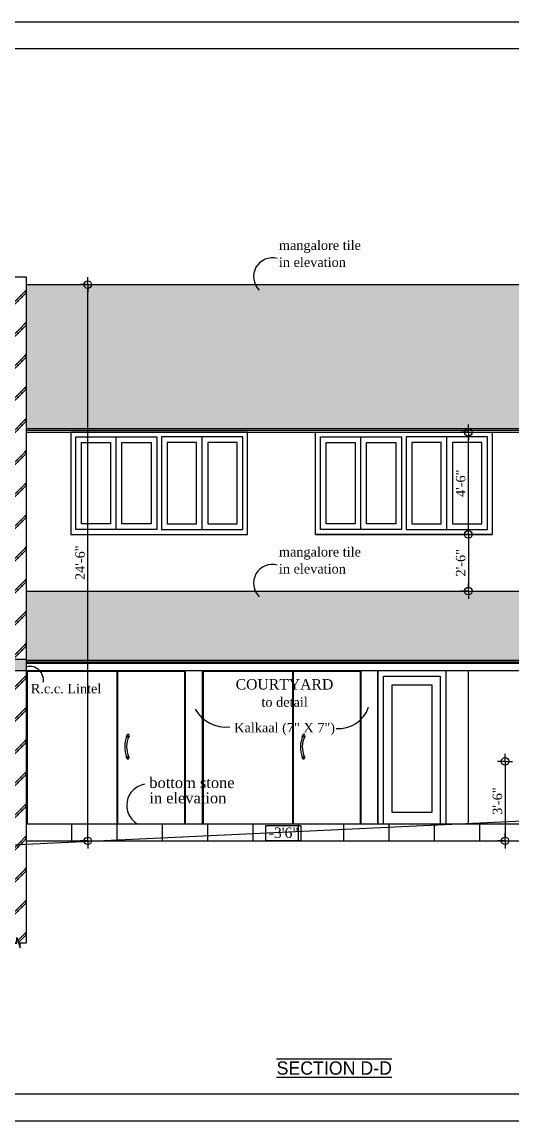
# Model space of a CAD drawing. Extents: x 7848 to 13228, y -2245 to 213.
# Drawn here: x 11518 to 11777, y -440 to 141 of the extents above; entities that cross this region are included whole.
import ezdxf
from ezdxf.enums import TextEntityAlignment as Align

# ---------------------------------------------------------------- set-up
doc = ezdxf.new("R2010")
doc.units = 0
doc.header["$LTSCALE"] = 20
doc.header["$MEASUREMENT"] = 0
doc.header["$PDMODE"] = 34
doc.header["$PDSIZE"] = 5
doc.layers.get('0').update_dxf_attribs({"linetype": 'CONTINUOUS'})
doc.layers.get('Defpoints').update_dxf_attribs({"linetype": 'CONTINUOUS'})
for name, color, linetype in [('border', 230, 'CONTINUOUS'), ('BORTEXT', 2, 'CONTINUOUS'), ('DETTEXT', 7, 'CONTINUOUS'), ('DIMLINE', 254, 'CONTINUOUS'), ('DOOR', 1, 'CONTINUOUS'), ('Glass', 130, 'CONTINUOUS'), ('HATCH', 252, 'CONTINUOUS'), ('kalkaal', 7, 'CONTINUOUS'), ('Stone', 8, 'CONTINUOUS'), ('text', 2, 'CONTINUOUS'), ('TILE', 22, 'CONTINUOUS'), ('wall', 13, 'CONTINUOUS'), ('window', 4, 'CONTINUOUS'), ('WOOD', 7, 'CONTINUOUS')]:
    doc.layers.add(name, color=color, linetype=linetype)
doc.layers.add('correct', color=230, linetype='CONTINUOUS', plot=False)
doc.styles.add('style3', font='times_1.ttf')
doc.styles.add('style4', font='boos1_0.ttf')
doc.styles.add('style5', font='times_1.ttf')
doc.dimstyles.new('arch61', dxfattribs={"dimscale": 0, "dimtxt": 5, "dimasz": 2, "dimexe": 0.18, "dimexo": 0.0625, "dimgap": 1.5, "dimtad": 1, "dimzin": 3, "dimdsep": 46, "dimlunit": 4, "dimtxsty": 'style3', "dimblk": 'BLK', "dimcen": 0, "dimse1": 1, "dimse2": 1, "dimclrd": 256, "dimclrt": 3, "dimazin": 0, "dimtfac": 1, "dimtix": 1, "dimtmove": 2, "dimatfit": 3, "dimldrblk": 'NONE', "dimfxl": 0.18, "dimtolj": 1, "dimtzin": 0, "dimlwd": -1, "dimarcsym": 0})
pattern_1 = [(45, (-136.817, 1289.978), (-8.485281, 8.485281), [3, 0]), (45, (-137.525, 1290.685), (-8.485281, 8.485281), [3, 0])]

# ---------------------------------------------------------------- blocks, each defined once
blk = doc.blocks.new('BLK')
for q in [(-2, 0), (0, 2), (0, -2), (2, 0)]:
    blk.add_line((0, 0), q)
blk.add_circle((0, 0), 1)
blk = doc.blocks.new('*D174')
at = {"layer": 'Defpoints', "color": 0}
for p in [(11790.08, -249.54), (11773.36, -291.54), (11783.16, -291.54)]:
    blk.add_point(p, dxfattribs=at)
at = {"layer": 'DIMLINE'}
blk.add_line((11773.36, -251.54), (11773.36, -289.54), dxfattribs=at)
at = {"layer": 'DIMLINE', "xscale": 2, "yscale": 2, "zscale": 2}
for p, rotation in [((11773.36, -249.54), 90), ((11773.36, -291.54), 270)]:
    blk.add_blockref('BLK', p, dxfattribs=dict(at, rotation=rotation))
at = {"layer": 'DIMLINE', "color": 3, "insert": (11769.32, -270.54), "char_height": 5, "attachment_point": 5, "rotation": 90, "style": 'style3'}
blk.add_mtext('\\A1;3\'-6"', dxfattribs=at)
blk = doc.blocks.new('_None')
blk = doc.blocks.new('*D468')
at = {"layer": 'Defpoints', "color": 0}
for p in [(11552.49, 2.46), (11584.06, 2.46), (11584.06, -291.54)]:
    blk.add_point(p, dxfattribs=at)
at = {"layer": 'DIMLINE'}
blk.add_line((11552.49, -289.54), (11552.49, 0.46), dxfattribs=at)
at = {"layer": 'DIMLINE', "xscale": 2, "yscale": 2, "zscale": 2}
for p, rotation in [((11552.49, 2.46), 90), ((11552.49, -291.54), 270)]:
    blk.add_blockref('BLK', p, dxfattribs=dict(at, rotation=rotation))
at = {"layer": 'DIMLINE', "color": 3, "insert": (11548.45, -144.54), "char_height": 5, "attachment_point": 5, "rotation": 90, "style": 'style3'}
blk.add_mtext('\\A1;24\'-6"', dxfattribs=at)
blk = doc.blocks.new('*D469')
at = {"layer": 'Defpoints', "color": 0}
for p in [(11754.33, -129.54), (11753.91, -159.54), (11754.33, -159.54)]:
    blk.add_point(p, dxfattribs=at)
at = {"layer": 'DIMLINE'}
blk.add_line((11753.91, -131.54), (11753.91, -157.54), dxfattribs=at)
at = {"layer": 'DIMLINE', "xscale": 2, "yscale": 2, "zscale": 2}
for p, rotation in [((11753.91, -129.54), 90), ((11753.91, -159.54), 270)]:
    blk.add_blockref('BLK', p, dxfattribs=dict(at, rotation=rotation))
at = {"layer": 'DIMLINE', "color": 3, "insert": (11749.87, -144.54), "char_height": 5, "attachment_point": 5, "rotation": 90, "style": 'style3'}
blk.add_mtext('\\A1;2\'-6"', dxfattribs=at)
blk = doc.blocks.new('*D470')
at = {"layer": 'Defpoints', "color": 0}
for p in [(11753.91, -75.54), (11766.58, -75.54), (11766.58, -129.54)]:
    blk.add_point(p, dxfattribs=at)
at = {"layer": 'DIMLINE'}
blk.add_line((11753.91, -127.54), (11753.91, -77.54), dxfattribs=at)
at = {"layer": 'DIMLINE', "xscale": 2, "yscale": 2, "zscale": 2}
for p, rotation in [((11753.91, -75.54), 90), ((11753.91, -129.54), 270)]:
    blk.add_blockref('BLK', p, dxfattribs=dict(at, rotation=rotation))
at = {"layer": 'DIMLINE', "color": 3, "insert": (11749.87, -102.54), "char_height": 5, "attachment_point": 5, "rotation": 90, "style": 'style3'}
blk.add_mtext('\\A1;4\'-6"', dxfattribs=at)

msp = doc.modelspace()

# ---------------------------------------------------------------- hatches: boundary and pattern name
at = {"layer": 'HATCH'}
h = msp.add_hatch(dxfattribs=at)
h.set_pattern_fill('BRICK HATCH', color=8, angle=45, style=0)
h.set_pattern_definition(pattern_1)
h.paths.add_polyline_path([(11520.08, 6.462), (11511.08, 6.462), (11511.08, -195.538), (11520.08, -195.538)])
msp.add_hatch(color=8, dxfattribs=at).paths.add_polyline_path([(11511.08, -195.538), (11511.08, -201.538), (11520.08, -201.538), (11520.08, -195.538)])
h = msp.add_hatch(dxfattribs=at)
h.set_pattern_fill('BRICK HATCH', color=8, angle=45, style=0)
h.set_pattern_definition(pattern_1)
h.paths.add_polyline_path([(11520.08, -201.538), (11511.08, -201.538), (11511.08, -345.561), (11514.971, -345.561), (11514.971, -342.574), (11515.927, -345.542), (11520.08, -345.542)])
at = {"layer": 'TILE'}
h = msp.add_hatch(dxfattribs=at)
h.set_pattern_fill('SPANTILE', color=256, scale=7, style=0)
h.set_pattern_definition([(274.9697, (-130.37747, 1038.4518), (-6.999939149, 84.000007361), [6.464304, -155.143247]), (180, (-129.8175, 1032.012), (-7, -7), [0.56, -6.44]), (0, (-136.8175, 1031.452), (7, 7), [1.96, -5.04]), (90, (-134.8575, 1031.452), (-7, 7), [0.7, -6.3]), (270, (-130.3775, 1032.152), (7, -7), [0.7, -6.3]), (0, (-130.3775, 1031.452), (7, 7), [0.56, -6.44]), (0, (-136.8175, 1032.012), (7, 7), [1.4, -5.6]), (85.0303, (-135.41747, 1032.0118), (6.999939149, 84.000007361), [6.464304, -155.143247]), (52.6961, (-135.41747, 1032.36181), (-90.999901229, -119.000075192), [1.848056, -182.95725]), (18.4349, (-134.2975, 1033.8318), (14.00000304, 6.99998882), [1.770874, -20.365065]), (341.5651, (-132.6175, 1034.3918), (-14.00000304, 6.99998882), [1.770874, -20.365065]), (307.3039, (-130.93747, 1033.83181), (90.999901229, -119.000075192), [1.848056, -182.95725]), (20.2249, (-133.94747, 1033.3418), (-76.99998085, -28.000058349), [1.417395, -140.321804]), (339.7751, (-132.61747, 1033.8318), (76.99998085, -28.000058349), [1.417395, -140.321804]), (307.4054, (-131.28747, 1033.3418), (70.000069668, -90.999947255), [1.498063, -148.308475]), (52.5946, (-134.85747, 1032.1518), (-70.000069668, -90.999947255), [1.498063, -148.308475])])
h.paths.add_polyline_path([(11790.08, -33.538), (11790.08, 2.462), (11520.08, 2.462), (11520.08, -73.538), (11790.08, -73.538), (11790.08, -39.538), (11789.33, -39.538), (11789.33, -33.538)])
h.paths.add_polyline_path([(11799.08, 2.462), (11799.08, -53.855), (11914.58, -53.855), (11914.58, -16.54), (11862.558, -39.538), (11860.849, -35.922), (11859.508, -35.425), (11859.08, -34.521), (11914.58, -9.972), (11914.58, 2.462)])
h = msp.add_hatch(dxfattribs=at)
h.set_pattern_fill('SPANTILE', color=256, scale=7, style=0)
h.set_pattern_definition([(274.9697, (-130.37747, 1296.97815), (-6.999939149, 84.000007361), [6.464304, -155.143247]), (180, (-129.8175, 1290.538), (-7, -7), [0.56, -6.44]), (0, (-136.8175, 1289.978), (7, 7), [1.96, -5.04]), (90, (-134.8575, 1289.978), (-7, 7), [0.7, -6.3]), (270, (-130.3775, 1290.678), (7, -7), [0.7, -6.3]), (0, (-130.3775, 1289.978), (7, 7), [0.56, -6.44]), (0, (-136.8175, 1290.538), (7, 7), [1.4, -5.6]), (85.0303, (-135.41747, 1290.53815), (6.999939149, 84.000007361), [6.464304, -155.143247]), (52.6961, (-135.41747, 1290.88815), (-90.999901229, -119.000075192), [1.848056, -182.95725]), (18.4349, (-134.2975, 1292.3582), (14.00000304, 6.99998882), [1.770874, -20.365065]), (341.5651, (-132.6175, 1292.9182), (-14.00000304, 6.99998882), [1.770874, -20.365065]), (307.3039, (-130.93747, 1292.35815), (90.999901229, -119.000075192), [1.848056, -182.95725]), (20.2249, (-133.94747, 1291.86815), (-76.99998085, -28.000058349), [1.417395, -140.321804]), (339.7751, (-132.61747, 1292.35815), (76.99998085, -28.000058349), [1.417395, -140.321804]), (307.4054, (-131.28747, 1291.86815), (70.000069668, -90.999947255), [1.498063, -148.308475]), (52.5946, (-134.85747, 1290.67815), (-70.000069668, -90.999947255), [1.498063, -148.308475])])
h.paths.add_polyline_path([(11790.08, -195.968), (11790.08, -159.538), (11520.08, -159.538), (11520.08, -195.968)])

# ---------------------------------------------------------------- linework, layer by layer
msp.add_lwpolyline([(11511.072, -345.561), (11514.971, -345.561), (11514.971, -342.574), (11516.734, -348.045), (11516.734, -345.542), (11520.08, -345.542)])
at = {"layer": 'border'}
for p, q in [((12221.19, 127.129), (11127.715, 127.129)), ((12221.19, -425.472), (11127.715, -425.472))]:
    msp.add_line(p, q, dxfattribs=at)
at = {"layer": 'correct', "color": 3}
msp.add_lwpolyline([(11127.715, 141.315), (12221.19, 141.315), (12221.19, -439.658), (11127.715, -439.658)], close=True, dxfattribs=at)
at = {"layer": 'DETTEXT'}
for centre, radius, start, end in [((11650.141, 6.696), 9.929, 74.721583, 225.75477), ((11650.141, -155.384), 9.929, 74.721583, 225.75477), ((11521.714, -206.607), 7.303, 352.097943, 102.928982), ((11625.515, -213.028), 18.438, 208.667238, 276.759536), ((11685.365, -215.641), 16.564, 264.936464, 341.533024), ((11584.478, -272.818), 11.38, 100.150543, 238.66835)]:
    msp.add_arc(centre, radius, start, end, dxfattribs=at)
at = {"layer": 'DIMLINE'}
msp.add_line((12133.58, -264.538), (11181.08, -309.538), dxfattribs=at)
at = {"layer": 'DOOR'}
for points in [[(11706.08, -282.538), (11706.08, -201.538), (11742.08, -201.538), (11742.08, -282.538)], [(11709.08, -282.538), (11709.08, -204.538), (11739.08, -204.538), (11739.08, -282.538)], [(11734.58, -276.538), (11713.58, -276.538), (11713.58, -209.038), (11734.58, -209.038), (11734.58, -276.538)]]:
    msp.add_lwpolyline(points, dxfattribs=at)
at = {"layer": 'Glass', "color": 8}
for p, q in [((11520.08, -201.538), (11604.08, -201.538)), ((11520.08, -201.538), (11520.08, -282.538)), ((11520.48, -201.938), (11567.88, -201.938)), ((11520.48, -201.938), (11520.48, -282.538)), ((11567.88, -201.938), (11567.88, -282.538)), ((11568.28, -201.938), (11603.68, -201.938)), ((11568.28, -201.938), (11568.28, -282.538)), ((11603.68, -201.938), (11603.68, -282.538)), ((11604.08, -201.538), (11604.08, -282.538)), ((11613.08, -201.538), (11697.08, -201.538)), ((11613.08, -201.538), (11613.08, -282.538)), ((11613.48, -201.938), (11660.88, -201.938)), ((11613.48, -201.938), (11613.48, -282.538)), ((11660.88, -201.938), (11660.88, -282.538)), ((11661.28, -201.938), (11696.68, -201.938)), ((11661.28, -201.938), (11661.28, -282.538)), ((11696.68, -201.938), (11696.68, -282.538)), ((11697.08, -201.538), (11697.08, -282.538)), ((11572.961, -236.091), (11574.529, -236.091)), ((11572.961, -236.327), (11572.961, -236.091)), ((11572.961, -236.327), (11574.529, -236.327)), ((11574.529, -236.327), (11574.529, -236.091)), ((11665.961, -236.091), (11667.529, -236.091)), ((11665.961, -236.327), (11665.961, -236.091)), ((11665.961, -236.327), (11667.529, -236.327)), ((11667.529, -236.327), (11667.529, -236.091)), ((11572.832, -247.181), (11574.4, -247.181)), ((11572.832, -247.181), (11572.832, -247.418)), ((11572.832, -247.418), (11574.4, -247.418)), ((11574.4, -247.181), (11574.4, -247.418)), ((11665.832, -247.181), (11667.4, -247.181)), ((11665.832, -247.181), (11665.832, -247.418)), ((11665.832, -247.418), (11667.4, -247.418)), ((11667.4, -247.181), (11667.4, -247.418))]:
    msp.add_line(p, q, dxfattribs=at)
for centre, radius, start, end in [((11586.203, -241.973), 14.178, 156.534254, 201.552703), ((11586.203, -241.973), 13.178, 154.632843, 203.2805), ((11573.777, -235.798), 0.539, 327.062559, 212.937441), ((11679.203, -241.973), 14.178, 156.534254, 201.552703), ((11679.203, -241.973), 13.178, 154.632843, 203.2805), ((11666.777, -235.798), 0.539, 327.062559, 212.937441), ((11573.648, -247.711), 0.539, 147.062559, 32.937441), ((11666.648, -247.711), 0.539, 147.062559, 32.937441)]:
    msp.add_arc(centre, radius, start, end, dxfattribs=at)
at = {"layer": 'kalkaal'}
for p, q in [((11604.08, -201.538), (11604.08, -282.538)), ((11613.08, -201.538), (11613.08, -282.538)), ((11697.08, -201.538), (11697.08, -282.538)), ((11706.08, -201.538), (11706.08, -282.538)), ((11754.08, -282.538), (11754.08, -201.538))]:
    msp.add_line(p, q, dxfattribs=at)
at = {"layer": 'Stone', "color": 0}
msp.add_line((11520.08, -282.538), (11785.58, -282.538), dxfattribs=at)
at = {"layer": 'Stone'}
for p, q in [((11544.08, -291.538), (11544.08, -282.538)), ((11568.08, -291.538), (11568.08, -282.538)), ((11592.08, -291.538), (11592.08, -282.538)), ((11616.08, -291.538), (11616.08, -282.538)), ((11640.08, -291.538), (11640.08, -282.538)), ((11664.08, -291.538), (11664.08, -282.538)), ((11688.08, -291.538), (11688.08, -282.538)), ((11712.08, -291.538), (11712.08, -282.538)), ((11736.08, -291.538), (11736.08, -282.538)), ((11760.08, -291.538), (11760.08, -282.538))]:
    msp.add_line(p, q, dxfattribs=at)
at = {"layer": 'text'}
msp.add_lwpolyline([(11646.754, -283.451), (11665.305, -283.451), (11665.305, -291.538), (11646.754, -291.538)], close=True, dxfattribs=at)
at = {"layer": 'TILE'}
for p, q in [((11520.08, -73.538), (11790.08, -73.538)), ((11520.08, -74.538), (11790.08, -74.538)), ((11520.08, -159.538), (11790.08, -159.538)), ((11520.08, -195.968), (11790.08, -195.968)), ((11520.08, -196.968), (11790.08, -196.968))]:
    msp.add_line(p, q, dxfattribs=at)
at = {"layer": 'wall'}
for p, q in [((11520.08, 6.462), (11510.33, 6.462)), ((11520.08, -345.542), (11520.08, 6.462)), ((11520.08, 2.462), (11790.08, 2.462)), ((11520.08, -75.538), (11790.08, -75.538)), ((11543.58, -75.538), (11543.58, -129.538)), ((11637.08, -129.538), (11637.08, -75.538)), ((11673.08, -129.538), (11673.08, -75.538)), ((11766.58, -75.538), (11766.58, -129.538)), ((11543.58, -129.538), (11637.08, -129.538)), ((11673.08, -129.538), (11766.58, -129.538)), ((11511.08, -195.538), (11520.08, -195.538)), ((11511.08, -201.538), (11520.08, -201.538)), ((11520.08, -291.538), (11790.08, -291.538))]:
    msp.add_line(p, q, dxfattribs=at)
at = {"layer": 'window'}
for p, q in [((11567.58, -127.038), (11567.58, -78.038)), ((11613.08, -127.038), (11613.08, -78.038)), ((11697.08, -127.038), (11697.08, -78.038)), ((11742.58, -127.038), (11742.58, -78.038))]:
    msp.add_line(p, q, dxfattribs=at)
for points in [[(11637.08, -75.538), (11543.58, -75.538), (11543.58, -129.538), (11637.08, -129.538)], [(11589.08, -78.038), (11589.08, -127.038), (11546.08, -127.038), (11546.08, -78.038)], [(11564.58, -81.038), (11564.58, -124.038), (11549.08, -124.038), (11549.08, -81.038)], [(11586.08, -81.038), (11586.08, -124.038), (11570.58, -124.038), (11570.58, -81.038)], [(11591.58, -78.038), (11591.58, -127.038), (11634.58, -127.038), (11634.58, -78.038)], [(11594.58, -81.038), (11594.58, -124.038), (11610.08, -124.038), (11610.08, -81.038)], [(11616.08, -81.038), (11616.08, -124.038), (11631.58, -124.038), (11631.58, -81.038)], [(11673.08, -75.538), (11766.58, -75.538), (11766.58, -129.538), (11673.08, -129.538)], [(11718.58, -78.038), (11718.58, -127.038), (11675.58, -127.038), (11675.58, -78.038)], [(11694.08, -81.038), (11694.08, -124.038), (11678.58, -124.038), (11678.58, -81.038)], [(11715.58, -81.038), (11715.58, -124.038), (11700.08, -124.038), (11700.08, -81.038)], [(11721.08, -78.038), (11721.08, -127.038), (11764.08, -127.038), (11764.08, -78.038)], [(11724.08, -81.038), (11724.08, -124.038), (11739.58, -124.038), (11739.58, -81.038)], [(11745.58, -81.038), (11745.58, -124.038), (11761.08, -124.038), (11761.08, -81.038)]]:
    msp.add_lwpolyline(points, close=True, dxfattribs=at)
at = {"layer": 'WOOD'}
for p, q in [((11520.08, -197.649), (11790.08, -197.649)), ((11520.08, -201.538), (11790.08, -201.538))]:
    msp.add_line(p, q, dxfattribs=at)

# ---------------------------------------------------------------- texts
at = {"layer": 'BORTEXT', "color": 2, "style": 'style4'}
msp.add_text('%%U%%OSECTION D-D', height=7.02428, dxfattribs=at).set_placement((11652.412, -415.158))
at = {"layer": 'DETTEXT', "style": 'style5'}
for s, height, p in [('mangalore tile', 5, (11653.65, 20.818)), ('in elevation', 5, (11653.65, 11.851)), ('mangalore tile', 5, (11653.65, -141.263)), ('in elevation', 5, (11653.65, -150.229)), ('Kalkaal (7" X 7")', 5, (11629.986, -234.22)), ('bottom stone', 5.75, (11585.067, -263.634)), ('in elevation', 5.75, (11585.067, -271.737))]:
    msp.add_text(s, height=height, dxfattribs=at).set_placement(p)
for s, p in [('R.c.c. Lintel', (11541.001, -213.576)), ('to detail', (11656.665, -220.674))]:
    msp.add_text(s, height=5, dxfattribs=at).set_placement(p, align=Align.CENTER)
at = {"layer": 'text', "style": 'style5'}
for s, p in [('COURTYARD', (11630.745, -211.555)), ('-3\'6"', (11648.23, -290.011))]:
    msp.add_text(s, height=5.5, dxfattribs=at).set_placement(p)

# ---------------------------------------------------------------- dimensions: what is measured, and where the dimension line sits
at = {"layer": 'DIMLINE'}
for base, p1, p2, override, picture, middle in [((11552.493, 2.462), (11584.059, -291.538), (11584.059, 2.462), {"dimscale": 1}, '*D468', (11548.449, -144.538)), ((11753.91, -75.538), (11766.58, -129.538), (11766.58, -75.538), {"dimscale": 1}, '*D470', (11749.867, -102.538)), ((11753.91, -159.538), (11754.329, -129.538), (11754.329, -159.538), {"dimscale": 1}, '*D469', (11749.867, -144.538)), ((11773.361, -291.538), (11790.08, -249.538), (11783.165, -291.538), {"dimscale": 1, "dimfxl": 0.25}, '*D174', (11769.318, -270.538))]:
    dim = msp.add_linear_dim(base=base, p1=p1, p2=p2, angle=90, dimstyle='arch61', override=override, dxfattribs=at)
    dim.commit()
    dim.dimension.update_dxf_attribs({"geometry": picture, "text_midpoint": middle})

doc.saveas('drawing.dxf')
